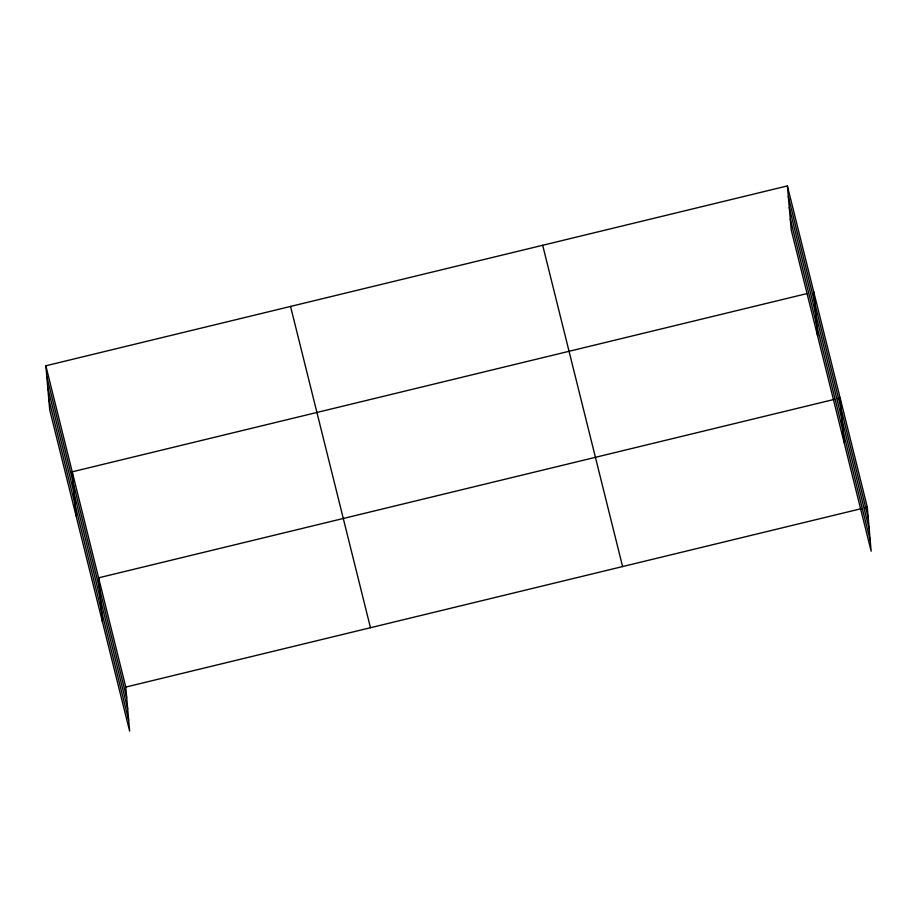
<?xml version="1.0" encoding="UTF-8"?>
<svg xmlns="http://www.w3.org/2000/svg" width="917" height="917" viewBox="0 0 917 917"><rect width="100%" height="100%" fill="white"/><g stroke="black" fill="none" stroke-linecap="round" stroke-linejoin="round"><path stroke-width="1.38" d="M45.85 365.791L125.767 687.074L129.618 731.078L49.701 409.796L45.85 365.791L787.382 185.922L867.299 507.204L871.15 551.209L791.233 229.926L787.382 185.922M806.8 293.623L72.225 471.819L76.077 515.824M834.562 399.319L98.589 577.836L102.44 621.841M837.347 398.643L840.132 397.967L843.984 441.971M125.767 687.074L861.739 508.557M864.525 507.88L867.299 507.204M788.322 196.674L868.239 517.956M789.285 207.643L869.201 528.937M790.271 218.945L870.187 540.239M542.681 245.275L622.597 566.568M290.551 306.438L370.468 627.721M46.79 376.543L126.706 697.837M47.753 387.524L127.669 708.807M48.739 398.826L128.655 720.109M813.757 291.938L817.609 335.943"/></g></svg>
